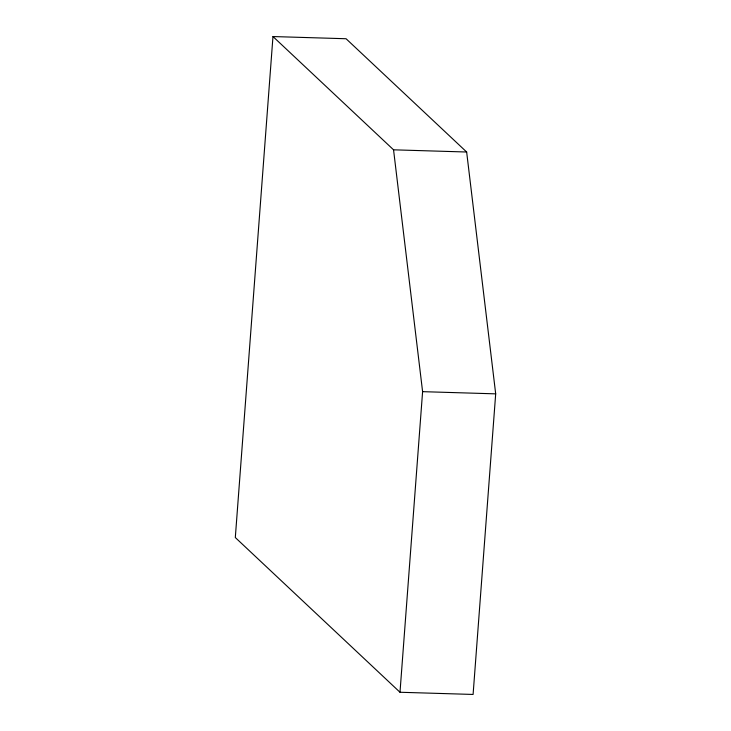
<?xml version="1.0" encoding="UTF-8"?>
<svg xmlns="http://www.w3.org/2000/svg" width="731" height="731" viewBox="0 0 731 731"><rect width="100%" height="100%" fill="white"/><g stroke="black" fill="none" stroke-linecap="round" stroke-linejoin="round"><path stroke-width="1.1" d="M272.974 36.55L235.309 537.55L399.994 692.257L473.094 694.45L495.691 393.854L466.652 152.011L346.074 38.743L272.974 36.55L393.552 149.818L422.6 391.661L399.994 692.257M393.552 149.818L466.652 152.011M422.6 391.661L495.691 393.854"/></g></svg>
